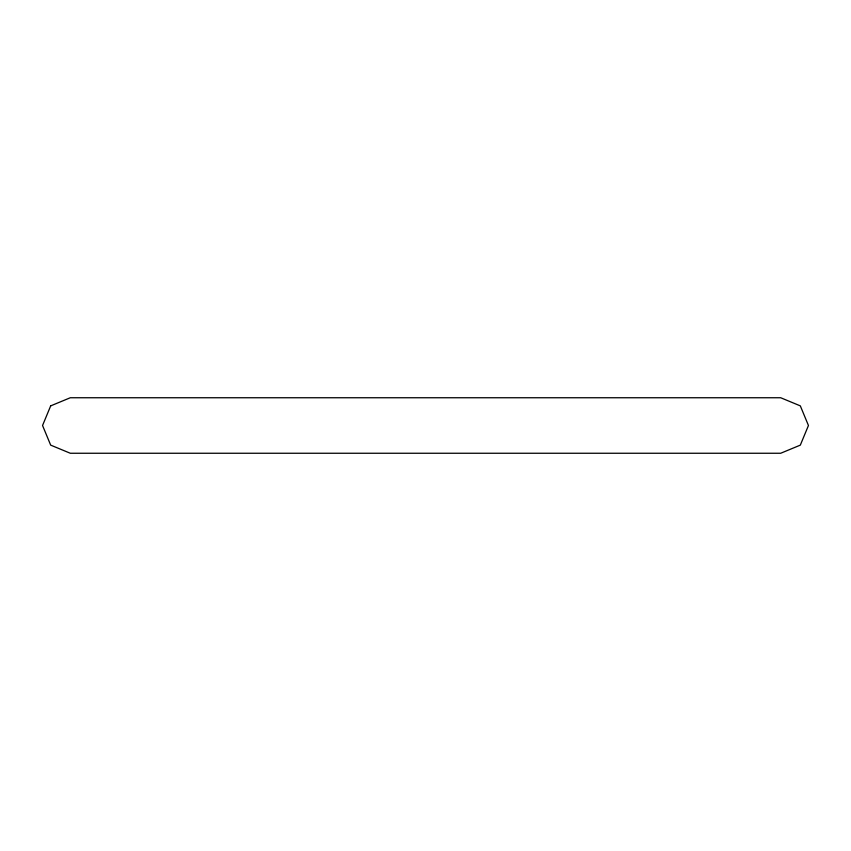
<?xml version="1.0" encoding="UTF-8"?>
<svg xmlns="http://www.w3.org/2000/svg" width="851" height="851" viewBox="0 0 851 851"><rect width="100%" height="100%" fill="white"/><g stroke="black" fill="none" stroke-linecap="round" stroke-linejoin="round"><path stroke-width="1.28" d="M50.677 405.874L42.55 425.5L50.677 445.126L70.303 453.253L780.697 453.253L800.323 445.126L808.45 425.5L800.323 405.874L780.697 397.747L70.303 397.747L50.677 405.874"/></g></svg>
